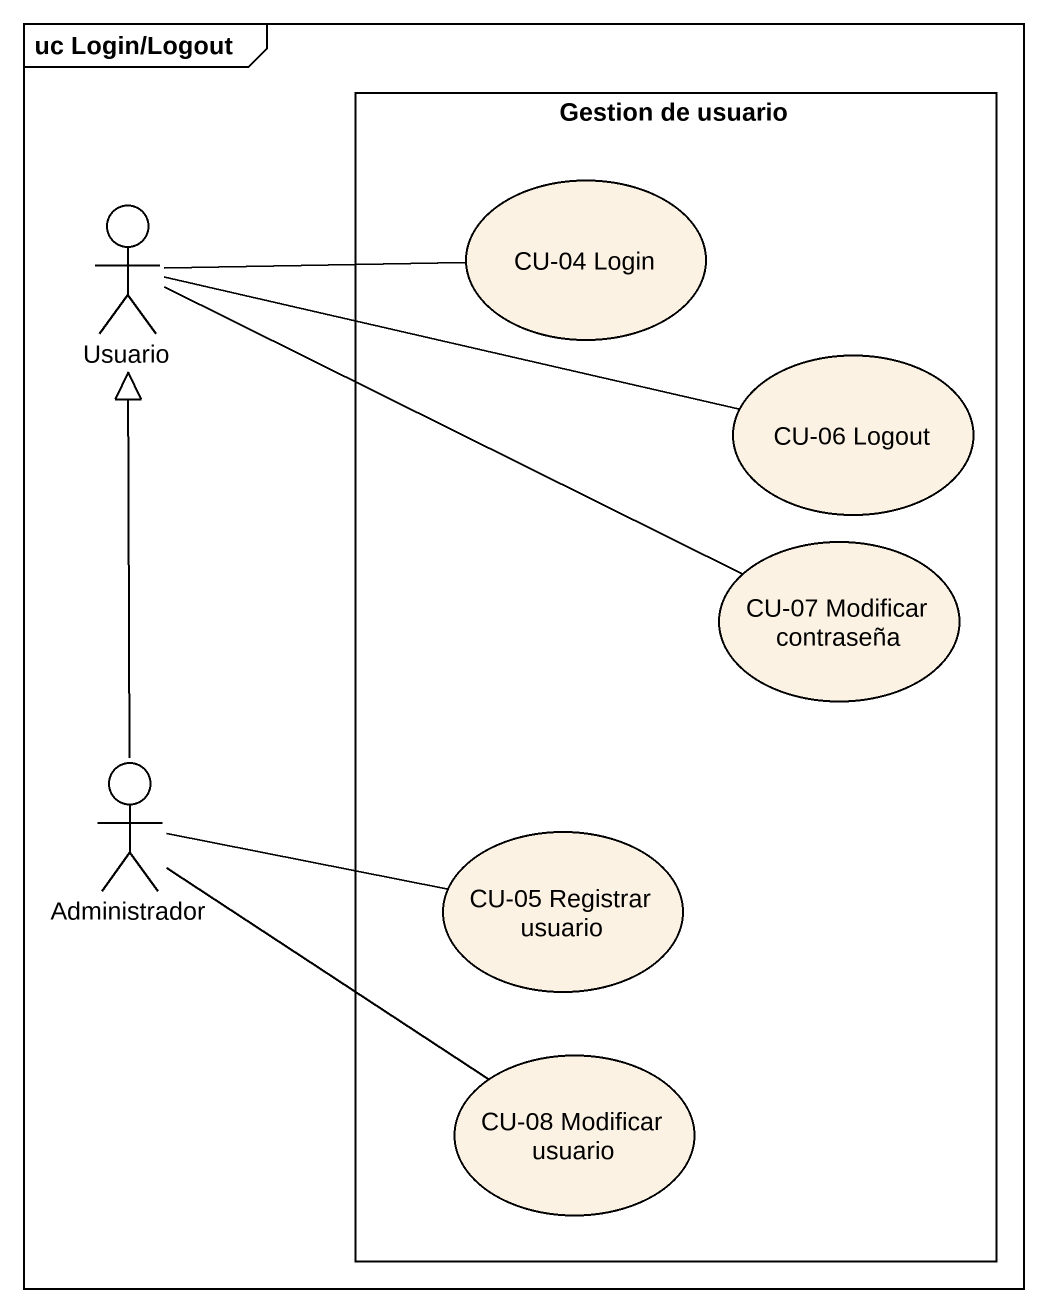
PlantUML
@startuml
mainframe uc Login/Logout
rectangle "Gestion de usuario" as Gestion_de_usuario {
  usecase "CU-04 Login" as CU_04_Login
  usecase "CU-06 Logout" as CU_06_Logout
  usecase "CU-07 Modificar contraseña" as CU_07_Modificar_contraseña
  usecase "CU-05 Registrar usuario" as CU_05_Registrar_usuario
  usecase "CU-08 Modificar usuario" as CU_08_Modificar_usuario
}
actor Usuario
actor Administrador
Usuario -right- CU_04_Login
Usuario -right- CU_06_Logout
Usuario -right- CU_07_Modificar_contraseña
Administrador -up-|> Usuario
Administrador -right- CU_05_Registrar_usuario
Administrador -- CU_08_Modificar_usuario
@enduml
